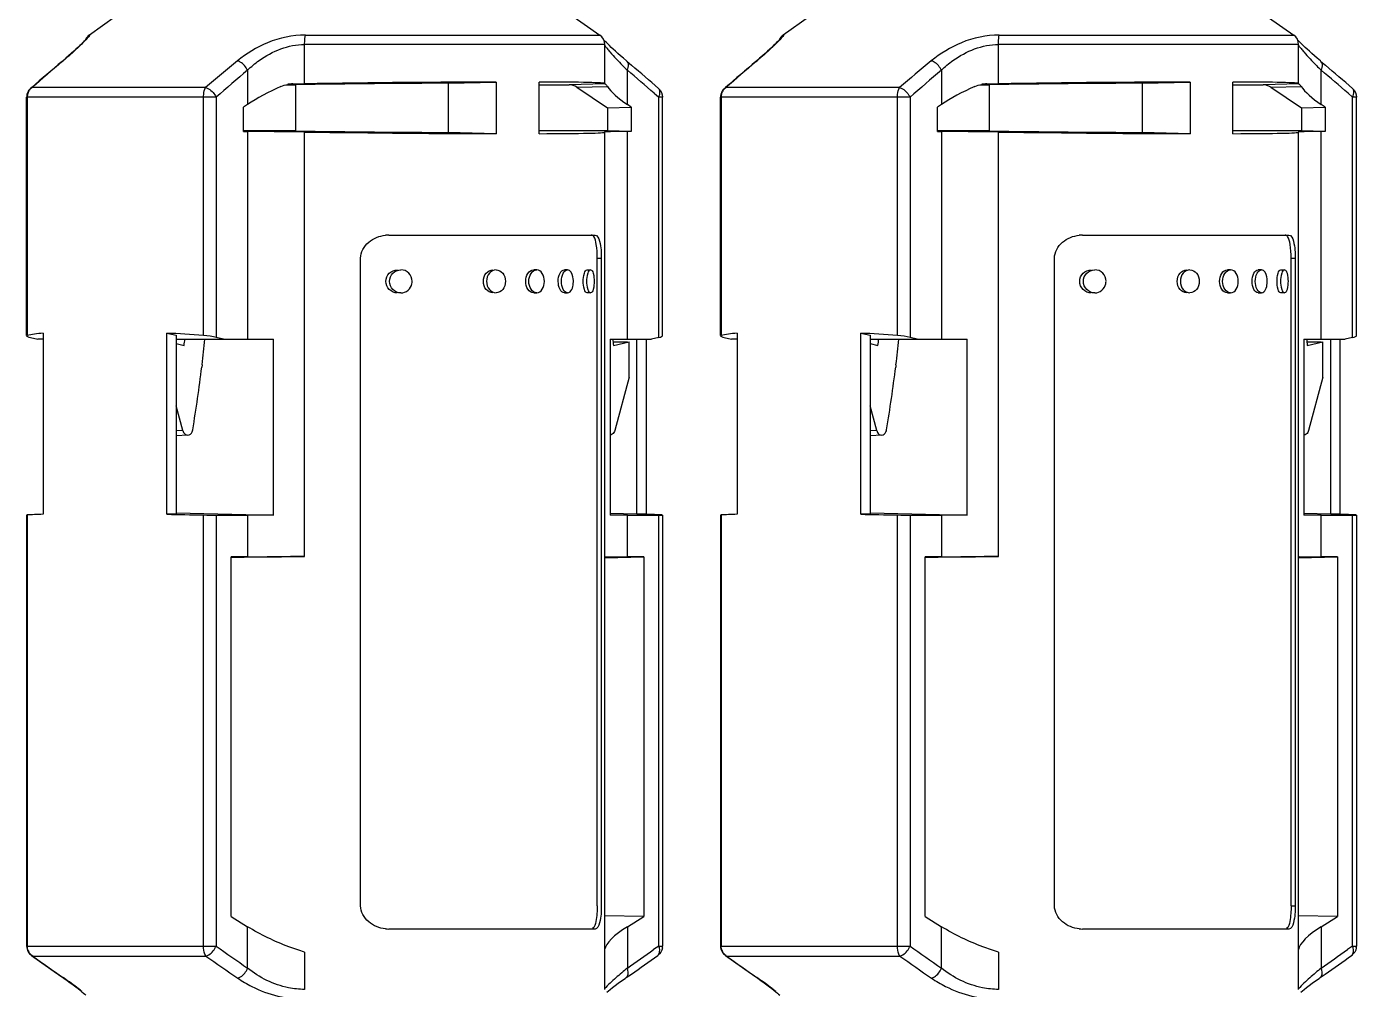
# Model space of a CAD drawing. Header units: millimetres. Extents: x 10297564 to 11610295, y -9287743 to -8409454.
# Drawn here: x 10533243 to 10534396, y -9104071 to -9103235 of the extents above; entities that cross this region are included whole.
import ezdxf

# ---------------------------------------------------------------- set-up
doc = ezdxf.new("R2010")
doc.units = ezdxf.units.MM
doc.header["$LTSCALE"] = 100
doc.layers.add('-0', color=7, linetype='Continuous')

# ---------------------------------------------------------------- blocks, each defined once
blk = doc.blocks.new('인버터 외형도')
at = {"layer": '-0', "linetype": 'Continuous'}
for p, q in [((123392.49, 33751.12), (123449.48, 33711.22)), ((123843.96, 33751.12), (123900.95, 33711.22)), ((123134.34, 33723.15), (123117.3, 33711.22)), ((123585.81, 33723.15), (123568.77, 33711.22)), ((123117.3, 33711.22), (123117.5, 33711.22)), ((123257.88, 33711.22), (123449.48, 33711.22)), ((123568.77, 33711.22), (123568.97, 33711.22)), ((123709.35, 33711.22), (123900.95, 33711.22)), ((123115.53, 33708.95), (123114.86, 33708.17)), ((123452.69, 33705.05), (123257.39, 33705.05)), ((123257.39, 33679.56), (123257.39, 33705.05)), ((123452.69, 33679.67), (123452.69, 33705.05)), ((123455.72, 33704.31), (123453.75, 33706.25)), ((123567, 33708.95), (123566.33, 33708.17)), ((123904.16, 33705.05), (123708.86, 33705.05)), ((123708.86, 33679.56), (123708.86, 33705.05)), ((123904.16, 33679.67), (123904.16, 33705.05)), ((123907.19, 33704.31), (123905.22, 33706.25)), ((123099.6, 33694.04), (123100.29, 33694.45)), ((123099.97, 33694.35), (123099.6, 33694.04)), ((123099.68, 33693.93), (123100.29, 33694.45)), ((123467.18, 33694.04), (123470.13, 33691.54)), ((123551.07, 33694.04), (123551.76, 33694.45)), ((123551.44, 33694.35), (123551.07, 33694.04)), ((123551.15, 33693.93), (123551.76, 33694.45)), ((123918.65, 33694.04), (123921.6, 33691.54)), ((123220.25, 33688.28), (123220.25, 33665.93)), ((123467.37, 33665.93), (123467.37, 33688.28)), ((123671.72, 33688.28), (123671.72, 33665.93)), ((123918.84, 33665.93), (123918.84, 33688.28)), ((123079.82, 33677.12), (123079.09, 33676.49)), ((123079.09, 33676.49), (123079.95, 33676.97)), ((123192.97, 33676.97), (123079.94, 33676.97)), ((123245.38, 33678.87), (123251.37, 33678.87)), ((123249.82, 33679.46), (123250.21, 33679.47)), ((123249.82, 33679.46), (123250.21, 33679.47)), ((123251.37, 33678.87), (123251.37, 33648.78)), ((123350.85, 33679.83), (123381.99, 33680.63)), ((123350.85, 33679.83), (123350.85, 33647.82)), ((123381.99, 33680.63), (123381.99, 33647.02)), ((123409.95, 33647.02), (123409.95, 33680.63)), ((123409.95, 33678.87), (123429.51, 33678.87)), ((123452.7, 33679.47), (123429.51, 33678.87)), ((123434.51, 33677.29), (123454.36, 33677.79)), ((123434.51, 33677.29), (123454.52, 33663.82)), ((123452.48, 33679.56), (123452.43, 33679.53)), ((123452.69, 33679.67), (123452.48, 33679.56)), ((123531.29, 33677.12), (123530.56, 33676.49)), ((123530.56, 33676.49), (123531.42, 33676.97)), ((123644.44, 33676.97), (123531.41, 33676.97)), ((123696.85, 33678.87), (123702.84, 33678.87)), ((123701.29, 33679.46), (123701.68, 33679.47)), ((123701.29, 33679.46), (123701.68, 33679.47)), ((123702.84, 33678.87), (123702.84, 33648.78)), ((123802.32, 33679.83), (123833.46, 33680.63)), ((123802.32, 33679.83), (123802.32, 33647.82)), ((123833.46, 33680.63), (123833.46, 33647.02)), ((123861.42, 33647.02), (123861.42, 33680.63)), ((123861.42, 33678.87), (123880.98, 33678.87)), ((123904.17, 33679.47), (123880.98, 33678.87)), ((123885.98, 33677.29), (123905.83, 33677.79)), ((123885.98, 33677.29), (123905.99, 33663.82)), ((123903.95, 33679.56), (123903.9, 33679.53)), ((123904.16, 33679.67), (123903.95, 33679.56)), ((123199.83, 33670.81), (123076.5, 33670.81)), ((123076.5, 33515.68), (123076.5, 33670.81)), ((123076.9, 33670.81), (123076.9, 33515.68)), ((123191.63, 33515.68), (123191.63, 33670.81)), ((123199.83, 33670.81), (123199.83, 33514.46)), ((123484.92, 33673.29), (123487.79, 33670.81)), ((123490.28, 33670.81), (123487.79, 33670.81)), ((123487.79, 33514.46), (123487.79, 33670.81)), ((123490.28, 33515.45), (123490.28, 33670.81)), ((123651.3, 33670.81), (123527.97, 33670.81)), ((123527.97, 33515.68), (123527.97, 33670.81)), ((123528.37, 33670.81), (123528.37, 33515.68)), ((123643.1, 33515.68), (123643.1, 33670.81)), ((123651.3, 33670.81), (123651.3, 33514.46)), ((123936.39, 33673.29), (123939.26, 33670.81)), ((123941.75, 33670.81), (123939.26, 33670.81)), ((123939.26, 33514.46), (123939.26, 33670.81)), ((123941.75, 33515.45), (123941.75, 33670.81)), ((123220.25, 33665.93), (123217.7, 33664.22)), ((123217.7, 33648.38), (123217.7, 33664.22)), ((123454.52, 33663.82), (123469.92, 33664.22)), ((123454.52, 33663.82), (123454.52, 33648.78)), ((123469.92, 33664.22), (123467.37, 33665.93)), ((123469.92, 33664.22), (123469.92, 33648.38)), ((123671.72, 33665.93), (123669.17, 33664.22)), ((123669.17, 33648.38), (123669.17, 33664.22)), ((123905.99, 33663.82), (123921.39, 33664.22)), ((123905.99, 33663.82), (123905.99, 33648.78)), ((123921.39, 33664.22), (123918.84, 33665.93)), ((123921.39, 33664.22), (123921.39, 33648.38)), ((123251.37, 33648.78), (123217.7, 33648.78)), ((123217.7, 33648.38), (123220.25, 33648.38)), ((123220.25, 33648.38), (123220.25, 33513.33)), ((123257.39, 33371.97), (123257.39, 33648.09)), ((123381.99, 33647.02), (123350.85, 33647.82)), ((123454.52, 33648.78), (123409.95, 33648.78)), ((123452.43, 33648.12), (123452.48, 33648.09)), ((123452.48, 33648.09), (123452.69, 33647.98)), ((123452.69, 33090.29), (123452.69, 33647.98)), ((123469.92, 33648.38), (123454.52, 33648.78)), ((123469.92, 33648.38), (123467.37, 33648.38)), ((123467.37, 33513.33), (123467.37, 33648.38)), ((123702.84, 33648.78), (123669.17, 33648.78)), ((123669.17, 33648.38), (123671.72, 33648.38)), ((123671.72, 33648.38), (123671.72, 33513.33)), ((123708.86, 33371.97), (123708.86, 33648.09)), ((123833.46, 33647.02), (123802.32, 33647.82)), ((123905.99, 33648.78), (123861.42, 33648.78)), ((123903.9, 33648.12), (123903.95, 33648.09)), ((123903.95, 33648.09), (123904.16, 33647.98)), ((123904.16, 33090.29), (123904.16, 33647.98)), ((123921.39, 33648.38), (123905.99, 33648.78)), ((123921.39, 33648.38), (123918.84, 33648.38)), ((123918.84, 33513.33), (123918.84, 33648.38)), ((123312.12, 33581.06), (123446.32, 33581.06)), ((123763.59, 33581.06), (123897.79, 33581.06)), ((123293.79, 33144.63), (123293.79, 33566.01)), ((123447.77, 33566.01), (123450.36, 33566.01)), ((123447.77, 33144.63), (123447.77, 33566.01)), ((123450.36, 33566.01), (123450.36, 33144.63)), ((123745.26, 33144.63), (123745.26, 33566.01)), ((123899.24, 33566.01), (123901.83, 33566.01)), ((123899.24, 33144.63), (123899.24, 33566.01)), ((123901.83, 33566.01), (123901.83, 33144.63)), ((123408.43, 33558.48), (123406.41, 33558.48)), ((123428.51, 33558.48), (123426.4, 33558.48)), ((123441.16, 33558.48), (123443.47, 33558.48)), ((123859.9, 33558.48), (123857.88, 33558.48)), ((123879.98, 33558.48), (123877.87, 33558.48)), ((123892.63, 33558.48), (123894.94, 33558.48)), ((123406.41, 33543.43), (123408.43, 33543.43)), ((123426.4, 33543.43), (123428.51, 33543.43)), ((123443.47, 33543.43), (123441.16, 33543.43)), ((123857.88, 33543.43), (123859.9, 33543.43)), ((123877.87, 33543.43), (123879.98, 33543.43)), ((123894.94, 33543.43), (123892.63, 33543.43)), ((123076.9, 33515.68), (123076.5, 33515.45)), ((123078.99, 33514.46), (123083.74, 33513.33)), ((123087.24, 33513.33), (123083.74, 33513.33)), ((123087.24, 33517.28), (123087.24, 33399.42)), ((123167.8, 33517.28), (123173.81, 33515.86)), ((123167.8, 33399.42), (123167.8, 33517.28)), ((123173.81, 33515.86), (123173.81, 33399.42)), ((123173.81, 33513.34), (123237.1, 33513.33)), ((123204.57, 33513.33), (123199.83, 33514.46)), ((123237.1, 33398.82), (123237.1, 33513.33)), ((123456.08, 33513.33), (123483.04, 33513.33)), ((123456.08, 33513.33), (123456.08, 33398.82)), ((123458.01, 33511.7), (123467.37, 33511.7)), ((123458.3, 33509.28), (123468.49, 33511.7)), ((123468.49, 33488.53), (123468.49, 33511.7)), ((123473.53, 33399.42), (123473.53, 33513.33)), ((123479.54, 33513.33), (123479.54, 33399.42)), ((123487.79, 33514.46), (123483.04, 33513.33)), ((123528.37, 33515.68), (123527.97, 33515.45)), ((123530.46, 33514.46), (123535.21, 33513.33)), ((123538.71, 33513.33), (123535.21, 33513.33)), ((123538.71, 33517.28), (123538.71, 33399.42)), ((123619.27, 33517.28), (123625.28, 33515.86)), ((123619.27, 33399.42), (123619.27, 33517.28)), ((123625.28, 33515.86), (123625.28, 33399.42)), ((123625.28, 33513.34), (123688.57, 33513.33)), ((123656.04, 33513.33), (123651.3, 33514.46)), ((123688.57, 33398.82), (123688.57, 33513.33)), ((123907.55, 33513.33), (123934.51, 33513.33)), ((123907.55, 33513.33), (123907.55, 33398.82)), ((123909.48, 33511.7), (123918.84, 33511.7)), ((123909.76, 33509.28), (123919.96, 33511.7)), ((123919.96, 33488.53), (123919.96, 33511.7)), ((123925, 33399.42), (123925, 33513.33)), ((123931.01, 33513.33), (123931.01, 33399.42)), ((123939.26, 33514.46), (123934.51, 33513.33)), ((123173.81, 33510.5), (123178.97, 33509.28)), ((123625.28, 33510.5), (123630.44, 33509.28)), ((123190.67, 33496.73), (123190.49, 33495.22)), ((123642.14, 33496.73), (123641.96, 33495.22)), ((123468.49, 33488.53), (123459.12, 33453.87)), ((123919.96, 33488.53), (123910.59, 33453.87)), ((123178.15, 33453.87), (123173.81, 33469.92)), ((123629.62, 33453.87), (123625.28, 33469.92)), ((123178.15, 33453.87), (123173.81, 33453.67)), ((123181.42, 33450.9), (123173.81, 33450.55)), ((123629.62, 33453.87), (123625.28, 33453.67)), ((123632.89, 33450.9), (123625.28, 33450.55)), ((123076.9, 33398.97), (123076.5, 33398.93)), ((123076.5, 33398.93), (123076.5, 33118.53)), ((123076.9, 33398.97), (123076.9, 33118.53)), ((123173.81, 33399.42), (123167.8, 33399.42)), ((123173.83, 33400.44), (123237.1, 33398.82)), ((123191.63, 33118.53), (123191.63, 33398.97)), ((123199.83, 33398.89), (123220.25, 33398.89)), ((123199.83, 33398.89), (123199.83, 33118.53)), ((123220.25, 33398.89), (123220.25, 33371.68)), ((123473.53, 33399.42), (123456.11, 33399.87)), ((123467.37, 33398.89), (123487.79, 33398.89)), ((123467.37, 33371.68), (123467.37, 33398.89)), ((123479.54, 33399.42), (123473.53, 33399.42)), ((123487.79, 33118.53), (123487.79, 33398.89)), ((123490.28, 33398.93), (123489.87, 33398.97)), ((123490.28, 33398.93), (123490.28, 33118.53)), ((123528.37, 33398.97), (123527.97, 33398.93)), ((123527.97, 33398.93), (123527.97, 33118.53)), ((123528.37, 33398.97), (123528.37, 33118.53)), ((123625.28, 33399.42), (123619.27, 33399.42)), ((123625.3, 33400.44), (123688.57, 33398.82)), ((123643.1, 33118.53), (123643.1, 33398.97)), ((123651.3, 33398.89), (123671.72, 33398.89)), ((123651.3, 33398.89), (123651.3, 33118.53)), ((123671.72, 33398.89), (123671.72, 33371.68)), ((123925, 33399.42), (123907.58, 33399.87)), ((123918.84, 33398.89), (123939.26, 33398.89)), ((123918.84, 33371.68), (123918.84, 33398.89)), ((123931.01, 33399.42), (123925, 33399.42)), ((123939.26, 33118.53), (123939.26, 33398.89)), ((123941.75, 33398.93), (123941.34, 33398.97)), ((123941.75, 33398.93), (123941.75, 33118.53)), ((123220.25, 33371.68), (123209.6, 33371.68)), ((123209.6, 33137.78), (123209.6, 33371.68)), ((123452.69, 33371.03), (123478.02, 33371.68)), ((123478.02, 33371.68), (123467.37, 33371.68)), ((123478.02, 33371.68), (123478.02, 33137.78)), ((123671.72, 33371.68), (123661.07, 33371.68)), ((123661.07, 33137.78), (123661.07, 33371.68)), ((123904.16, 33371.03), (123929.48, 33371.68)), ((123929.48, 33371.68), (123918.84, 33371.68)), ((123929.48, 33371.68), (123929.48, 33137.78)), ((123899.24, 33144.63), (123901.83, 33144.63)), ((123209.6, 33137.78), (123220.25, 33131.1)), ((123220.25, 33104.12), (123220.25, 33131.1)), ((123478.02, 33137.78), (123452.69, 33138.19)), ((123467.37, 33131.1), (123478.02, 33137.78)), ((123467.37, 33131.1), (123467.37, 33104.12)), ((123661.07, 33137.78), (123671.72, 33131.1)), ((123671.72, 33104.12), (123671.72, 33131.1)), ((123929.48, 33137.78), (123904.16, 33138.19)), ((123918.84, 33131.1), (123929.48, 33137.78)), ((123918.84, 33131.1), (123918.84, 33104.12)), ((123446.32, 33129.59), (123312.12, 33129.59)), ((123897.79, 33129.59), (123763.59, 33129.59)), ((123076.5, 33118.53), (123199.83, 33118.53)), ((123257.39, 33114.45), (123257.39, 33090.29)), ((123487.79, 33118.53), (123484.46, 33116.15)), ((123487.79, 33118.53), (123490.28, 33118.53)), ((123527.97, 33118.53), (123651.3, 33118.53)), ((123708.86, 33114.45), (123708.86, 33090.29)), ((123939.26, 33118.53), (123935.93, 33116.15)), ((123939.26, 33118.53), (123941.75, 33118.53)), ((123079.65, 33112.41), (123080.47, 33112.01)), ((123080.47, 33112.01), (123193.21, 33112.01)), ((123531.12, 33112.41), (123531.94, 33112.01)), ((123531.94, 33112.01), (123644.68, 33112.01)), ((123100.15, 33097.94), (123100.82, 33097.6)), ((123100.15, 33097.94), (123100.76, 33097.51)), ((123100.82, 33097.6), (123100.21, 33098.02)), ((123100.76, 33097.51), (123102.85, 33096.04)), ((123466.63, 33097.94), (123470.03, 33100.31)), ((123551.62, 33097.94), (123552.29, 33097.6)), ((123551.62, 33097.94), (123552.23, 33097.51)), ((123552.29, 33097.6), (123551.68, 33098.02)), ((123552.23, 33097.51), (123554.32, 33096.04)), ((123918.1, 33097.94), (123921.5, 33100.31)), ((123454.07, 33088.58), (123456.21, 33090.29)), ((123905.54, 33088.58), (123907.68, 33090.29))]:
    blk.add_line(p, q, dxfattribs=at)
for points in [[(123114.86, 33708.17), (123114.48, 33707.75), (123113.82, 33707.06), (123113.03, 33706.25), (123112.11, 33705.33), (123111.05, 33704.31), (123109.87, 33703.17), (123108.56, 33701.94), (123107.11, 33700.61), (123105.53, 33699.19), (123103.82, 33697.67)], [(123453.75, 33706.25), (123452.96, 33707.06), (123452.3, 33707.75), (123451.92, 33708.17)], [(123467.18, 33694.04), (123466.81, 33694.35), (123464.82, 33696.05), (123462.96, 33697.67), (123461.25, 33699.19), (123459.67, 33700.61), (123458.22, 33701.94), (123456.91, 33703.17), (123455.72, 33704.31)], [(123566.33, 33708.17), (123565.95, 33707.75), (123565.29, 33707.06), (123564.5, 33706.25), (123563.58, 33705.33), (123562.52, 33704.31), (123561.34, 33703.17), (123560.03, 33701.94), (123558.58, 33700.61), (123557, 33699.19), (123555.29, 33697.67)], [(123905.22, 33706.25), (123904.43, 33707.06), (123903.77, 33707.75), (123903.39, 33708.17)], [(123918.65, 33694.04), (123918.28, 33694.35), (123916.29, 33696.05), (123914.43, 33697.67), (123912.72, 33699.19), (123911.14, 33700.61), (123909.69, 33701.94), (123908.38, 33703.17), (123907.19, 33704.31)], [(123103.82, 33697.67), (123101.96, 33696.06), (123099.97, 33694.35)], [(123555.29, 33697.67), (123553.43, 33696.06), (123551.44, 33694.35)], [(123079.65, 33112.4), (123086.44, 33107.57), (123094.41, 33101.95), (123100.15, 33097.94)], [(123531.12, 33112.4), (123537.91, 33107.57), (123545.88, 33101.95), (123551.62, 33097.94)], [(123102.85, 33096.04), (123104.88, 33094.57), (123106.74, 33093.21), (123108.43, 33091.94), (123109.94, 33090.78), (123111.3, 33089.72), (123112.48, 33088.77), (123113.5, 33087.93), (123114.35, 33087.21), (123115.04, 33086.61)], [(123456.21, 33090.29), (123457.77, 33091.5), (123459.53, 33092.83), (123461.49, 33094.28), (123463.64, 33095.83), (123465.98, 33097.49), (123466.63, 33097.94)], [(123554.32, 33096.04), (123556.35, 33094.57), (123558.21, 33093.21), (123559.9, 33091.94), (123561.41, 33090.78), (123562.77, 33089.72), (123563.95, 33088.77), (123564.97, 33087.93), (123565.82, 33087.21), (123566.51, 33086.61)], [(123907.68, 33090.29), (123909.24, 33091.5), (123911, 33092.83), (123912.96, 33094.28), (123915.11, 33095.83), (123917.45, 33097.49), (123918.1, 33097.94)]]:
    blk.add_lwpolyline(points, dxfattribs=at)
for centre, radius, start, end in [((123121.61, 33705.05), 7.52, 124.99998, 155.19379), ((123445.17, 33705.05), 7.52, 0, 55.00002), ((123573.08, 33705.05), 7.52, 124.99998, 155.19379), ((123896.64, 33705.05), 7.52, 0, 55.00002), ((123014.62, 33804.97), 139.56, 314.38536, 314.98751), ((123121.85, 33705.01), 7.57, 143.37904, 150.20189), ((123466.09, 33804.97), 139.56, 314.38536, 314.98751), ((123573.32, 33705.01), 7.57, 143.37904, 150.20189), ((124416.02, 32134.8), 2040.63, 130.17362, 130.9044), ((124412.58, 32146.02), 2029.71, 130.30385, 131.03855), ((124417.49, 32250.42), 1880.03, 129.81721, 130.64186), ((124867.49, 32134.8), 2040.63, 130.17362, 130.9044), ((124864.05, 32146.02), 2029.71, 130.30385, 131.03855), ((124868.96, 32250.42), 1880.03, 129.81721, 130.64186), ((124525, 32142.83), 2022.57, 130.17284, 130.93431), ((123653.07, 33877.03), 264.78, 224.521, 225.46449), ((122157.15, 32136.44), 2030.98, 49.17457, 49.8258), ((122147.13, 32130.62), 2046.17, 49.06858, 49.71609), ((124976.47, 32142.83), 2022.57, 130.17284, 130.93431), ((124104.54, 33877.03), 264.78, 224.521, 225.46449), ((122608.62, 32136.44), 2030.98, 49.17457, 49.8258), ((122598.6, 32130.62), 2046.17, 49.06858, 49.71609), ((123084.05, 33670.78), 7.56, 137.94013, 145.80278), ((123084.02, 33670.81), 7.52, 130.95274, 137.95974), ((123250.14, 33657.83), 21.63, 97.72896, 100.14557), ((123250.29, 33656.79), 22.67, 95.9316, 97.73291), ((123250.45, 33655.03), 24.44, 91.48613, 95.89759), ((123535.52, 33670.78), 7.56, 137.94013, 145.80278), ((123535.49, 33670.81), 7.52, 130.95274, 137.95974), ((123701.61, 33657.83), 21.63, 97.72896, 100.14557), ((123701.75, 33656.79), 22.67, 95.9316, 97.73291), ((123701.92, 33655.03), 24.44, 91.48613, 95.89759), ((123084.91, 33670.8), 8.01, 162.75148, 179.91301), ((123084.01, 33670.82), 7.51, 145.83108, 154.64586), ((123536.38, 33670.8), 8.01, 162.75148, 179.91301), ((123535.48, 33670.82), 7.51, 145.83108, 154.64586), ((123312.12, 33560.36), 20.69, 90.01779, 96.05428), ((123763.59, 33560.36), 20.69, 90.01779, 96.05428), ((123319.67, 33550.96), 7.67, 348.41367, 359.96048), ((123771.14, 33550.96), 7.67, 348.41367, 359.96048), ((122781.9, 33558.09), 400.07, 352.99153, 353.5765), ((122201.77, 33617.5), 996.25, 353.03694, 353.99645), ((123855.65, 33558.13), 400.34, 186.42391, 187.0086), ((123233.37, 33558.09), 400.07, 352.99153, 353.5765), ((122653.24, 33617.5), 996.25, 353.03694, 353.99645), ((124307.12, 33558.13), 400.34, 186.42391, 187.0086), ((122210.79, 33616.35), 987.16, 350.55953, 352.95185), ((122662.26, 33616.35), 987.16, 350.55953, 352.95185), ((123312.12, 33150.31), 20.72, 263.99437, 269.98436), ((123763.59, 33150.31), 20.72, 263.99437, 269.98436), ((123084.03, 33118.53), 7.54, 179.98566, 210.12935), ((123084.69, 33118.49), 7.78, 198.20092, 208.3383), ((124347.14, 34722.94), 1972.43, 234.43165, 235.15773), ((122331.14, 34736.21), 1988.65, 304.8449, 305.44729), ((123482.74, 33118.53), 7.54, 350.95274, 0.01408), ((123535.5, 33118.53), 7.54, 179.98566, 210.12935), ((123536.16, 33118.49), 7.78, 198.20092, 208.3383), ((124798.61, 34722.94), 1972.43, 234.43165, 235.15773), ((122782.6, 34736.21), 1988.65, 304.8449, 305.44729), ((123934.21, 33118.53), 7.54, 350.95274, 0.01408), ((124235.02, 34721.43), 1980.72, 234.3454, 235.04535), ((124259.71, 34616.75), 1844.36, 234.67238, 235.45406), ((122331.37, 34728.78), 1987.08, 304.96192, 305.56598), ((124686.49, 34721.43), 1980.72, 234.3454, 235.04535), ((124711.18, 34616.75), 1844.36, 234.67238, 235.45406), ((122782.84, 34728.78), 1987.08, 304.96192, 305.56598), ((123617.76, 32918.73), 238.72, 129.05184, 130.19686), ((124069.23, 32918.73), 238.72, 129.05184, 130.19686)]:
    blk.add_arc(centre, radius, start, end, dxfattribs=at)
for centre, major_axis, ratio, start_param, end_param in [((123250.46, 33667.11), (44.85, 19.08), 0.270365, 1.644981, 2.189344), ((123250.46, 33680.06), (45.15, 0.53), 0.01297, -1.576436, -1.416778), ((123283.39, 33677.69), (124.15, 1.45), 0.01297, 0.996205, 1.831472), ((123283.39, 33677.69), (169.3, 1.98), 0.01297, 0.948948, 1.724815), ((123283.39, 33677.69), (169.3, 1.98), 0.01297, -0.000152, 0.726266), ((123429.5, 33663.82), (0.01, 15.05), 0.743145, -0.463211, 0.000376), ((123497.58, 33680.06), (45.15, 0.53), 0.01297, -3.042097, -3.031536), ((123497.58, 33667.11), (44.81, -17.82), 0.310322, -2.725388, -2.181025), ((123701.93, 33667.11), (44.85, 19.08), 0.270365, 1.644981, 2.189344), ((123701.93, 33680.06), (45.15, 0.53), 0.01297, -1.576436, -1.416778), ((123734.86, 33677.69), (124.15, 1.45), 0.01297, 0.996205, 1.831472), ((123734.86, 33677.69), (169.3, 1.98), 0.01297, 0.948948, 1.724815), ((123734.86, 33677.69), (169.3, 1.98), 0.01297, -0.000152, 0.726266), ((123880.97, 33663.82), (0.01, 15.05), 0.743145, -0.463211, 0.000376), ((123949.05, 33680.06), (45.15, 0.53), 0.01297, -3.042097, -3.031536), ((123949.05, 33667.11), (44.81, -17.82), 0.310322, -2.725388, -2.181025), ((123250.46, 33647.59), (45.15, -0.53), 0.01297, 1.416778, 2.303986), ((123283.39, 33649.96), (124.15, -1.45), 0.01297, -1.831472, -0.996205), ((123283.39, 33649.96), (169.3, -1.98), 0.01297, -1.724815, -0.948948), ((123283.39, 33649.96), (169.3, -1.98), 0.01297, -0.726266, 0.000152), ((123497.58, 33647.59), (45.15, -0.53), 0.01297, 8.587171, 9.42493), ((123701.93, 33647.59), (45.15, -0.53), 0.01297, 1.416778, 2.303986), ((123734.86, 33649.96), (124.15, -1.45), 0.01297, -1.831472, -0.996205), ((123734.86, 33649.96), (169.3, -1.98), 0.01297, -1.724815, -0.948948), ((123734.86, 33649.96), (169.3, -1.98), 0.01297, -0.726266, 0.000152), ((123949.05, 33647.59), (45.15, -0.53), 0.01297, 8.587171, 9.42493), ((123084.02, 33514.46), (7.52, -1), 0.115967, 3.156999, 3.994756), ((123283.39, 33480.3), (218.18, -28.99), 0.115967, 2.703446, 2.827696), ((123283.39, 33480.3), (218.18, -28.99), 0.115967, 2.020223, 2.144473), ((123194.79, 33514.46), (7.52, -1), 0.115967, 0.853164, 2.020223), ((123482.75, 33514.46), (7.52, 1), 0.115967, -0.853164, -0.015407), ((123535.49, 33514.46), (7.52, -1), 0.115967, 3.156999, 3.994756), ((123734.86, 33480.3), (218.18, -28.99), 0.115967, 2.703446, 2.827696), ((123734.86, 33480.3), (218.18, -28.99), 0.115967, 2.020223, 2.144473), ((123646.26, 33514.46), (7.52, -1), 0.115967, 0.853164, 2.020223), ((123934.22, 33514.46), (7.52, 1), 0.115967, -0.853164, -0.015407), ((123283.39, 33400.47), (218.21, 2.55), 0.01297, 2.687889, 2.812139), ((123283.39, 33400.47), (218.21, -2.55), 0.01297, -2.128916, -2.004666), ((123194.79, 33399.02), (7.52, -0.09), 0.01297, -2.004666, -0.837607), ((123250.46, 33398.1), (45.15, -0.53), 0.01297, 1.871369, 2.303986), ((123497.58, 33398.1), (45.15, -0.53), 0.01297, 2.303986, 2.736603), ((123283.39, 33400.47), (218.21, -2.55), 0.01297, 0.329453, 0.453703), ((123482.75, 33399.02), (7.52, -0.09), 0.01297, -0.837607, 0.000151), ((123734.86, 33400.47), (218.21, 2.55), 0.01297, 2.687889, 2.812139), ((123734.86, 33400.47), (218.21, -2.55), 0.01297, -2.128916, -2.004666), ((123646.26, 33399.02), (7.52, -0.09), 0.01297, -2.004666, -0.837607), ((123701.93, 33398.1), (45.15, -0.53), 0.01297, 1.871369, 2.303986), ((123949.05, 33398.1), (45.15, -0.53), 0.01297, 2.303986, 2.736603), ((123734.86, 33400.47), (218.21, -2.55), 0.01297, 0.329453, 0.453703), ((123934.22, 33399.02), (7.52, -0.09), 0.01297, -0.837607, 0.000151), ((123283.39, 33370.11), (169.3, 1.98), 0.01297, 1.724815, 2.022101), ((123250.46, 33372.47), (45.15, 0.53), 0.01297, -2.303986, -1.416778), ((123497.58, 33372.47), (45.15, 0.53), 0.01297, -3.074724, -2.303986), ((123734.86, 33370.11), (169.3, 1.98), 0.01297, 1.724815, 2.022101), ((123701.93, 33372.47), (45.15, 0.53), 0.01297, -2.303986, -1.416778), ((123949.05, 33372.47), (45.15, 0.53), 0.01297, -3.074724, -2.303986), ((123497.58, 33130.23), (44.89, 16.55), 0.290595, 2.197128, 2.964601), ((123949.05, 33130.23), (44.89, 16.55), 0.290595, 2.197128, 2.964601)]:
    blk.add_ellipse(centre, major_axis=major_axis, ratio=ratio, start_param=start_param, end_param=end_param, dxfattribs=at)
for points, knots in [([(123117.5, 33711.22), (123117.61, 33711.21), (123117.22, 33710.4), (123116.06, 33709.31), (123114.46, 33707.45), (123113.28, 33706.27)], [0, 0, 0, 0, 0.052363, 0.238674, 1, 1, 1, 1]), ([(123257.88, 33711.22), (123249.51, 33711.2), (123233.37, 33707.77), (123219.59, 33699.2), (123213.63, 33694.45)], [0, 0, 0, 0, 0.5235, 1, 1, 1, 1]), ([(123257.39, 33705.05), (123257.39, 33705.62), (123257.43, 33707.68), (123257.56, 33709.76), (123257.88, 33711.22)], [0, 0, 0, 0, 0.276224, 1, 1, 1, 1]), ([(123568.97, 33711.22), (123569.08, 33711.21), (123568.69, 33710.4), (123567.53, 33709.31), (123565.93, 33707.45), (123564.75, 33706.27)], [0, 0, 0, 0, 0.052363, 0.238674, 1, 1, 1, 1]), ([(123709.35, 33711.22), (123700.98, 33711.2), (123684.84, 33707.77), (123671.06, 33699.2), (123665.1, 33694.45)], [0, 0, 0, 0, 0.5235, 1, 1, 1, 1]), ([(123708.86, 33705.05), (123708.86, 33705.62), (123708.9, 33707.68), (123709.03, 33709.76), (123709.35, 33711.22)], [0, 0, 0, 0, 0.276224, 1, 1, 1, 1]), ([(123112.24, 33705.24), (123111.42, 33704.44), (123107.55, 33700.73), (123103.5, 33697.19), (123100.29, 33694.45)], [0, 0, 0, 0, 0.212642, 1, 1, 1, 1]), ([(123220.25, 33688.28), (123222.58, 33690.58), (123233.02, 33699.46), (123246.91, 33705.05), (123257.39, 33705.05)], [0, 0, 0, 0, 0.237832, 1, 1, 1, 1]), ([(123452.72, 33704.41), (123452.8, 33704.28), (123453.29, 33703.58), (123453.82, 33702.91), (123454.26, 33702.37)], [0, 0, 0, 0, 0.182806, 1, 1, 1, 1]), ([(123454.26, 33702.37), (123454.85, 33701.63), (123458.06, 33697.85), (123461.46, 33694.23), (123464.28, 33691.37)], [0, 0, 0, 0, 0.189697, 1, 1, 1, 1]), ([(123563.71, 33705.24), (123562.89, 33704.44), (123559.02, 33700.73), (123554.97, 33697.19), (123551.76, 33694.45)], [0, 0, 0, 0, 0.212642, 1, 1, 1, 1]), ([(123671.72, 33688.28), (123674.05, 33690.58), (123684.49, 33699.46), (123698.38, 33705.05), (123708.86, 33705.05)], [0, 0, 0, 0, 0.237832, 1, 1, 1, 1]), ([(123904.19, 33704.41), (123904.27, 33704.28), (123904.76, 33703.58), (123905.29, 33702.91), (123905.73, 33702.37)], [0, 0, 0, 0, 0.182806, 1, 1, 1, 1]), ([(123905.73, 33702.37), (123906.32, 33701.63), (123909.53, 33697.85), (123912.93, 33694.23), (123915.75, 33691.37)], [0, 0, 0, 0, 0.189697, 1, 1, 1, 1]), ([(123220.25, 33688.28), (123219.24, 33690.45), (123217.07, 33692.95), (123214.28, 33694.26), (123213.63, 33694.45)], [0, 0, 0, 0, 0.780104, 1, 1, 1, 1]), ([(123467.37, 33688.28), (123467.62, 33688.83), (123468.32, 33690.61), (123468.24, 33693.14), (123467.19, 33694.03)], [0, 0, 0, 0, 0.304166, 1, 1, 1, 1]), ([(123671.72, 33688.28), (123670.71, 33690.45), (123668.54, 33692.95), (123665.75, 33694.26), (123665.1, 33694.45)], [0, 0, 0, 0, 0.780104, 1, 1, 1, 1]), ([(123918.84, 33688.28), (123919.09, 33688.83), (123919.79, 33690.61), (123919.71, 33693.14), (123918.66, 33694.03)], [0, 0, 0, 0, 0.304166, 1, 1, 1, 1]), ([(123191.63, 33670.81), (123191.63, 33671.4), (123191.74, 33673.51), (123192.2, 33675.67), (123192.97, 33676.97)], [0, 0, 0, 0, 0.282248, 1, 1, 1, 1]), ([(123192.97, 33676.97), (123193.65, 33676.8), (123196.53, 33675.52), (123198.78, 33672.99), (123199.83, 33670.81)], [0, 0, 0, 0, 0.224942, 1, 1, 1, 1]), ([(123452.7, 33679.47), (123452.77, 33679.46), (123453.18, 33679.3), (123453.47, 33678.96), (123453.7, 33678.68)], [0, 0, 0, 0, 0.150118, 1, 1, 1, 1]), ([(123487.79, 33670.81), (123488.06, 33671.37), (123488.77, 33673.12), (123488.69, 33675.62), (123487.68, 33676.49)], [0, 0, 0, 0, 0.316344, 1, 1, 1, 1]), ([(123643.1, 33670.81), (123643.1, 33671.4), (123643.21, 33673.51), (123643.66, 33675.67), (123644.44, 33676.97)], [0, 0, 0, 0, 0.282248, 1, 1, 1, 1]), ([(123644.44, 33676.97), (123645.12, 33676.8), (123648, 33675.52), (123650.25, 33672.99), (123651.3, 33670.81)], [0, 0, 0, 0, 0.224942, 1, 1, 1, 1]), ([(123904.17, 33679.47), (123904.24, 33679.46), (123904.65, 33679.3), (123904.94, 33678.96), (123905.17, 33678.68)], [0, 0, 0, 0, 0.150118, 1, 1, 1, 1]), ([(123939.26, 33670.81), (123939.53, 33671.37), (123940.24, 33673.12), (123940.16, 33675.62), (123939.15, 33676.49)], [0, 0, 0, 0, 0.316344, 1, 1, 1, 1]), ([(123293.79, 33566.01), (123293.79, 33569.89), (123298.26, 33577.68), (123306.03, 33580.53), (123309.94, 33580.94)], [0, 0, 0, 0, 0.497288, 1, 1, 1, 1]), ([(123446.32, 33581.06), (123447.96, 33581.06), (123450.43, 33574.23), (123450.36, 33569.72), (123450.36, 33566.01)], [0, 0, 0, 0, 0.305985, 1, 1, 1, 1]), ([(123745.26, 33566.01), (123745.26, 33569.89), (123749.73, 33577.68), (123757.5, 33580.53), (123761.41, 33580.94)], [0, 0, 0, 0, 0.497288, 1, 1, 1, 1]), ([(123897.79, 33581.06), (123899.43, 33581.06), (123901.9, 33574.23), (123901.83, 33569.72), (123901.83, 33566.01)], [0, 0, 0, 0, 0.305985, 1, 1, 1, 1]), ([(123447.77, 33566.01), (123447.77, 33569.01), (123447.49, 33573.71), (123446.53, 33578.66), (123445.47, 33580.1)], [0, 0, 0, 0, 0.626461, 1, 1, 1, 1]), ([(123899.24, 33566.01), (123899.24, 33569.01), (123898.96, 33573.71), (123898, 33578.66), (123896.94, 33580.1)], [0, 0, 0, 0, 0.626461, 1, 1, 1, 1]), ([(123317.7, 33543.43), (123315.81, 33543.43), (123311.84, 33545.08), (123309.47, 33550.96), (123311.85, 33556.83), (123315.82, 33558.48), (123317.71, 33558.48)], [0, 0, 0, 0, 0.248368, 0.499996, 0.751627, 1, 1, 1, 1]), ([(123320.03, 33543.43), (123318.14, 33543.43), (123314.2, 33545.1), (123311.87, 33550.96), (123314.19, 33556.82), (123318.15, 33558.48), (123320.03, 33558.48)], [0, 0, 0, 0, 0.247967, 0.499812, 0.751801, 1, 1, 1, 1]), ([(123327.34, 33550.96), (123327.34, 33552.87), (123325.84, 33556.83), (123321.91, 33558.48), (123320.03, 33558.48)], [0, 0, 0, 0, 0.504749, 1, 1, 1, 1]), ([(123379.94, 33543.43), (123378.31, 33543.43), (123374.78, 33545.41), (123373.13, 33550.96), (123374.78, 33556.5), (123378.31, 33558.48), (123379.94, 33558.48)], [0, 0, 0, 0, 0.232746, 0.499972, 0.767201, 1, 1, 1, 1]), ([(123381.97, 33558.48), (123380.34, 33558.48), (123376.81, 33556.5), (123375.17, 33550.96), (123376.81, 33545.42), (123380.34, 33543.43), (123381.97, 33543.43)], [0, 0, 0, 0, 0.232601, 0.499976, 0.76734, 1, 1, 1, 1]), ([(123381.97, 33558.48), (123383.58, 33558.48), (123387.07, 33556.47), (123388.54, 33550.96), (123387.08, 33545.44), (123383.58, 33543.43), (123381.97, 33543.43)], [0, 0, 0, 0, 0.231123, 0.499901, 0.768786, 1, 1, 1, 1]), ([(123406.41, 33543.43), (123403.36, 33543.43), (123399.08, 33550.96), (123403.36, 33558.48), (123406.41, 33558.48)], [0, 0, 0, 0, 0.499966, 1, 1, 1, 1]), ([(123408.43, 33543.43), (123405.39, 33543.43), (123401.09, 33550.96), (123405.39, 33558.48), (123408.43, 33558.48)], [0, 0, 0, 0, 0.499873, 1, 1, 1, 1]), ([(123408.43, 33543.43), (123411.44, 33543.43), (123415.35, 33550.96), (123411.44, 33558.48), (123408.43, 33558.48)], [0, 0, 0, 0, 0.499972, 1, 1, 1, 1]), ([(123426.4, 33543.43), (123425.22, 33543.43), (123422.77, 33546.17), (123422.19, 33550.96), (123422.77, 33555.74), (123425.22, 33558.48), (123426.4, 33558.48)], [0, 0, 0, 0, 0.197043, 0.499833, 0.802821, 1, 1, 1, 1]), ([(123428.51, 33543.43), (123427.32, 33543.43), (123424.86, 33546.17), (123424.27, 33550.95), (123424.85, 33555.75), (123427.32, 33558.48), (123428.51, 33558.48)], [0, 0, 0, 0, 0.197673, 0.499776, 0.802163, 1, 1, 1, 1]), ([(123428.51, 33543.43), (123429.66, 33543.43), (123431.67, 33545.78), (123432.28, 33549.64), (123432.31, 33554.05), (123430.44, 33558.48), (123428.51, 33558.48)], [0, 0, 0, 0, 0.196719, 0.423255, 0.670588, 1, 1, 1, 1]), ([(123441.16, 33543.43), (123440.22, 33543.43), (123438.8, 33546.77), (123438.48, 33550.96), (123438.8, 33555.15), (123440.22, 33558.48), (123441.16, 33558.48)], [0, 0, 0, 0, 0.171799, 0.500072, 0.828291, 1, 1, 1, 1]), ([(123443.47, 33558.48), (123442.52, 33558.48), (123441.05, 33555.17), (123440.73, 33550.96), (123441.05, 33546.75), (123442.52, 33543.43), (123443.47, 33543.43)], [0, 0, 0, 0, 0.17302, 0.499814, 0.826731, 1, 1, 1, 1]), ([(123443.47, 33558.48), (123444.39, 33558.48), (123445.67, 33555.08), (123445.82, 33550.96), (123445.67, 33546.83), (123444.38, 33543.43), (123443.47, 33543.43)], [0, 0, 0, 0, 0.169737, 0.499908, 0.830342, 1, 1, 1, 1]), ([(123769.17, 33543.43), (123767.28, 33543.43), (123763.31, 33545.08), (123760.94, 33550.96), (123763.32, 33556.83), (123767.29, 33558.48), (123769.18, 33558.48)], [0, 0, 0, 0, 0.248368, 0.499996, 0.751627, 1, 1, 1, 1]), ([(123771.5, 33543.43), (123769.61, 33543.43), (123765.67, 33545.1), (123763.34, 33550.96), (123765.66, 33556.82), (123769.62, 33558.48), (123771.5, 33558.48)], [0, 0, 0, 0, 0.247967, 0.499812, 0.751801, 1, 1, 1, 1]), ([(123778.81, 33550.96), (123778.81, 33552.87), (123777.31, 33556.83), (123773.38, 33558.48), (123771.5, 33558.48)], [0, 0, 0, 0, 0.504749, 1, 1, 1, 1]), ([(123831.41, 33543.43), (123829.78, 33543.43), (123826.25, 33545.41), (123824.6, 33550.96), (123826.25, 33556.5), (123829.78, 33558.48), (123831.41, 33558.48)], [0, 0, 0, 0, 0.232746, 0.499972, 0.767201, 1, 1, 1, 1]), ([(123833.44, 33558.48), (123831.81, 33558.48), (123828.28, 33556.5), (123826.64, 33550.96), (123828.28, 33545.42), (123831.81, 33543.43), (123833.44, 33543.43)], [0, 0, 0, 0, 0.232601, 0.499976, 0.76734, 1, 1, 1, 1]), ([(123833.44, 33558.48), (123835.05, 33558.48), (123838.54, 33556.47), (123840.01, 33550.96), (123838.55, 33545.44), (123835.05, 33543.43), (123833.44, 33543.43)], [0, 0, 0, 0, 0.231123, 0.499901, 0.768786, 1, 1, 1, 1]), ([(123857.88, 33543.43), (123854.83, 33543.43), (123850.55, 33550.96), (123854.83, 33558.48), (123857.88, 33558.48)], [0, 0, 0, 0, 0.499966, 1, 1, 1, 1]), ([(123859.9, 33543.43), (123856.86, 33543.43), (123852.56, 33550.96), (123856.85, 33558.48), (123859.9, 33558.48)], [0, 0, 0, 0, 0.499873, 1, 1, 1, 1]), ([(123859.9, 33543.43), (123862.91, 33543.43), (123866.82, 33550.96), (123862.91, 33558.48), (123859.9, 33558.48)], [0, 0, 0, 0, 0.499972, 1, 1, 1, 1]), ([(123877.87, 33543.43), (123876.69, 33543.43), (123874.24, 33546.17), (123873.66, 33550.96), (123874.24, 33555.74), (123876.69, 33558.48), (123877.87, 33558.48)], [0, 0, 0, 0, 0.197043, 0.499833, 0.802821, 1, 1, 1, 1]), ([(123879.98, 33543.43), (123878.79, 33543.43), (123876.33, 33546.17), (123875.74, 33550.95), (123876.32, 33555.75), (123878.79, 33558.48), (123879.98, 33558.48)], [0, 0, 0, 0, 0.197673, 0.499776, 0.802163, 1, 1, 1, 1]), ([(123879.98, 33543.43), (123881.13, 33543.43), (123883.14, 33545.78), (123883.75, 33549.64), (123883.78, 33554.05), (123881.91, 33558.48), (123879.98, 33558.48)], [0, 0, 0, 0, 0.196719, 0.423255, 0.670588, 1, 1, 1, 1]), ([(123892.63, 33543.43), (123891.69, 33543.43), (123890.27, 33546.77), (123889.95, 33550.96), (123890.27, 33555.15), (123891.69, 33558.48), (123892.63, 33558.48)], [0, 0, 0, 0, 0.171799, 0.500072, 0.828291, 1, 1, 1, 1]), ([(123894.94, 33558.48), (123893.99, 33558.48), (123892.52, 33555.17), (123892.2, 33550.96), (123892.52, 33546.75), (123893.99, 33543.43), (123894.94, 33543.43)], [0, 0, 0, 0, 0.17302, 0.499814, 0.826731, 1, 1, 1, 1]), ([(123894.94, 33558.48), (123895.86, 33558.48), (123897.14, 33555.08), (123897.29, 33550.96), (123897.14, 33546.83), (123895.85, 33543.43), (123894.94, 33543.43)], [0, 0, 0, 0, 0.169737, 0.499908, 0.830342, 1, 1, 1, 1]), ([(123320.03, 33543.43), (123321.67, 33543.43), (123325.08, 33544.65), (123326.85, 33547.79), (123327.19, 33549.42)], [0, 0, 0, 0, 0.496088, 1, 1, 1, 1]), ([(123771.5, 33543.43), (123773.14, 33543.43), (123776.55, 33544.65), (123778.32, 33547.79), (123778.66, 33549.42)], [0, 0, 0, 0, 0.496088, 1, 1, 1, 1]), ([(123178.15, 33453.87), (123178.26, 33453.44), (123178.79, 33452.02), (123180.33, 33450.85), (123181.42, 33450.9)], [0, 0, 0, 0, 0.290467, 1, 1, 1, 1]), ([(123181.42, 33450.9), (123182.58, 33450.96), (123184.08, 33452.39), (123184.5, 33453.96), (123184.58, 33454.43)], [0, 0, 0, 0, 0.709394, 1, 1, 1, 1]), ([(123459.12, 33453.87), (123459.01, 33453.46), (123458.5, 33452.1), (123457.12, 33450.95), (123456.08, 33450.9)], [0, 0, 0, 0, 0.287634, 1, 1, 1, 1]), ([(123629.62, 33453.87), (123629.73, 33453.44), (123630.26, 33452.02), (123631.8, 33450.85), (123632.89, 33450.9)], [0, 0, 0, 0, 0.290467, 1, 1, 1, 1]), ([(123632.89, 33450.9), (123634.05, 33450.96), (123635.55, 33452.39), (123635.97, 33453.96), (123636.05, 33454.43)], [0, 0, 0, 0, 0.709394, 1, 1, 1, 1]), ([(123910.59, 33453.87), (123910.48, 33453.46), (123909.97, 33452.1), (123908.59, 33450.95), (123907.55, 33450.9)], [0, 0, 0, 0, 0.287634, 1, 1, 1, 1]), ([(123309.95, 33129.7), (123306.04, 33130.11), (123298.26, 33132.96), (123293.79, 33140.75), (123293.79, 33144.63)], [0, 0, 0, 0, 0.502891, 1, 1, 1, 1]), ([(123447.77, 33144.63), (123447.77, 33141.25), (123447.45, 33136.5), (123446.2, 33130.71), (123444.72, 33129.82)], [0, 0, 0, 0, 0.661888, 1, 1, 1, 1]), ([(123450.36, 33144.63), (123450.36, 33140.92), (123450.43, 33136.4), (123447.96, 33129.59), (123446.32, 33129.59)], [0, 0, 0, 0, 0.694228, 1, 1, 1, 1]), ([(123761.42, 33129.7), (123757.51, 33130.11), (123749.73, 33132.96), (123745.26, 33140.75), (123745.26, 33144.63)], [0, 0, 0, 0, 0.502891, 1, 1, 1, 1]), ([(123899.24, 33144.63), (123899.24, 33141.25), (123898.92, 33136.5), (123897.67, 33130.71), (123896.19, 33129.82)], [0, 0, 0, 0, 0.661888, 1, 1, 1, 1]), ([(123901.83, 33144.63), (123901.83, 33140.92), (123901.9, 33136.4), (123899.43, 33129.59), (123897.79, 33129.59)], [0, 0, 0, 0, 0.694228, 1, 1, 1, 1]), ([(123257.39, 33114.45), (123253.95, 33115.53), (123241.13, 33120.03), (123228.7, 33125.79), (123220.25, 33131.1)], [0, 0, 0, 0, 0.265541, 1, 1, 1, 1]), ([(123708.86, 33114.45), (123705.42, 33115.53), (123692.6, 33120.03), (123680.17, 33125.79), (123671.72, 33131.1)], [0, 0, 0, 0, 0.265541, 1, 1, 1, 1]), ([(123078.4, 33113.9), (123078.3, 33114.04), (123078.1, 33114.34), (123077.92, 33114.64), (123077.84, 33114.8)], [0, 0, 0, 0, 0.498845, 1, 1, 1, 1]), ([(123193.2, 33112.01), (123192.94, 33112.38), (123191.91, 33114.4), (123191.63, 33116.73), (123191.63, 33118.53)], [0, 0, 0, 0, 0.201349, 1, 1, 1, 1]), ([(123193.2, 33112.01), (123193.88, 33112.17), (123196.8, 33113.5), (123198.92, 33116.24), (123199.83, 33118.53)], [0, 0, 0, 0, 0.221062, 1, 1, 1, 1]), ([(123487.13, 33112.4), (123487.49, 33112.66), (123488.9, 33114.41), (123488.42, 33116.94), (123487.79, 33118.52)], [0, 0, 0, 0, 0.205473, 1, 1, 1, 1]), ([(123529.87, 33113.9), (123529.77, 33114.04), (123529.57, 33114.34), (123529.39, 33114.64), (123529.31, 33114.8)], [0, 0, 0, 0, 0.498845, 1, 1, 1, 1]), ([(123644.67, 33112.01), (123644.41, 33112.38), (123643.38, 33114.4), (123643.1, 33116.73), (123643.1, 33118.53)], [0, 0, 0, 0, 0.201349, 1, 1, 1, 1]), ([(123644.67, 33112.01), (123645.35, 33112.17), (123648.27, 33113.5), (123650.39, 33116.24), (123651.3, 33118.53)], [0, 0, 0, 0, 0.221062, 1, 1, 1, 1]), ([(123938.6, 33112.4), (123938.96, 33112.66), (123940.37, 33114.41), (123939.88, 33116.94), (123939.26, 33118.52)], [0, 0, 0, 0, 0.205473, 1, 1, 1, 1]), ([(123112.44, 33088.98), (123111.64, 33089.62), (123107.85, 33092.59), (123103.93, 33095.41), (123100.82, 33097.6)], [0, 0, 0, 0, 0.212061, 1, 1, 1, 1]), ([(123213.83, 33097.6), (123214.48, 33097.77), (123217.31, 33099.13), (123219.38, 33101.84), (123220.25, 33104.12)], [0, 0, 0, 0, 0.215519, 1, 1, 1, 1]), ([(123213.83, 33097.6), (123216.78, 33095.64), (123230.12, 33087.7), (123245.97, 33083.65), (123257.97, 33083.77)], [0, 0, 0, 0, 0.227807, 1, 1, 1, 1]), ([(123257.39, 33090.29), (123253.88, 33090.29), (123240.53, 33091.72), (123227.9, 33097.91), (123220.25, 33104.12)], [0, 0, 0, 0, 0.262712, 1, 1, 1, 1]), ([(123463.69, 33101.07), (123461.11, 33098.89), (123457.41, 33095.44), (123453.53, 33092.03), (123452.56, 33090.61)], [0, 0, 0, 0, 0.662169, 1, 1, 1, 1]), ([(123466.63, 33097.94), (123467, 33098.2), (123468.44, 33099.94), (123467.98, 33102.51), (123467.37, 33104.12)], [0, 0, 0, 0, 0.205102, 1, 1, 1, 1]), ([(123563.91, 33088.98), (123563.11, 33089.62), (123559.32, 33092.59), (123555.4, 33095.41), (123552.29, 33097.6)], [0, 0, 0, 0, 0.212061, 1, 1, 1, 1]), ([(123665.3, 33097.6), (123665.95, 33097.77), (123668.78, 33099.13), (123670.85, 33101.84), (123671.72, 33104.12)], [0, 0, 0, 0, 0.215519, 1, 1, 1, 1]), ([(123665.3, 33097.6), (123668.25, 33095.64), (123681.59, 33087.7), (123697.44, 33083.65), (123709.44, 33083.77)], [0, 0, 0, 0, 0.227807, 1, 1, 1, 1]), ([(123708.86, 33090.29), (123705.35, 33090.29), (123692, 33091.72), (123679.37, 33097.91), (123671.72, 33104.12)], [0, 0, 0, 0, 0.262712, 1, 1, 1, 1]), ([(123915.16, 33101.07), (123912.58, 33098.89), (123908.88, 33095.44), (123905, 33092.03), (123904.03, 33090.61)], [0, 0, 0, 0, 0.662169, 1, 1, 1, 1]), ([(123918.1, 33097.94), (123918.47, 33098.2), (123919.91, 33099.94), (123919.45, 33102.51), (123918.84, 33104.12)], [0, 0, 0, 0, 0.205102, 1, 1, 1, 1])]:
    blk.add_open_spline(points, degree=3, knots=knots, dxfattribs=at)
for points in [[(123115.77, 33709.53), (123116.25, 33710.17), (123116.84, 33710.76), (123117.5, 33711.22)], [(123567.24, 33709.53), (123567.72, 33710.17), (123568.31, 33710.76), (123568.97, 33711.22)], [(123079.95, 33676.97), (123079.32, 33676.51), (123078.76, 33675.94), (123078.31, 33675.3)], [(123241.99, 33677.79), (123243.37, 33678.41), (123244.84, 33678.85), (123246.33, 33679.11)], [(123453.7, 33678.68), (123453.94, 33678.4), (123454.16, 33678.1), (123454.36, 33677.79)], [(123487.68, 33676.49), (123489.26, 33675.13), (123490.28, 33672.89), (123490.28, 33670.8)], [(123531.42, 33676.97), (123530.79, 33676.51), (123530.23, 33675.94), (123529.78, 33675.3)], [(123693.46, 33677.79), (123694.84, 33678.41), (123696.31, 33678.85), (123697.8, 33679.11)], [(123905.17, 33678.68), (123905.41, 33678.4), (123905.63, 33678.1), (123905.83, 33677.79)], [(123939.15, 33676.49), (123940.73, 33675.13), (123941.75, 33672.89), (123941.75, 33670.8)], [(123077.22, 33674.03), (123076.75, 33673.04), (123076.5, 33671.91), (123076.5, 33670.8)], [(123078.31, 33675.3), (123077.86, 33674.65), (123077.5, 33673.93), (123077.26, 33673.17)], [(123528.69, 33674.03), (123528.22, 33673.04), (123527.97, 33671.91), (123527.97, 33670.8)], [(123529.78, 33675.3), (123529.33, 33674.65), (123528.97, 33673.93), (123528.73, 33673.17)], [(123445.47, 33580.1), (123445.11, 33580.59), (123444.53, 33581.06), (123443.93, 33581.06)], [(123896.94, 33580.1), (123896.58, 33580.59), (123896, 33581.06), (123895.4, 33581.06)], [(123077.3, 33116.06), (123077.04, 33116.85), (123076.9, 33117.69), (123076.9, 33118.53)], [(123077.52, 33114.75), (123078.05, 33113.83), (123078.79, 33113.02), (123079.65, 33112.41)], [(123080.47, 33112.01), (123079.66, 33112.47), (123078.96, 33113.15), (123078.4, 33113.9)], [(123490.19, 33117.34), (123489.88, 33115.43), (123488.71, 33113.53), (123487.13, 33112.4)], [(123528.77, 33116.06), (123528.51, 33116.85), (123528.37, 33117.69), (123528.37, 33118.53)], [(123528.99, 33114.75), (123529.52, 33113.83), (123530.26, 33113.02), (123531.12, 33112.41)], [(123531.94, 33112.01), (123531.13, 33112.47), (123530.43, 33113.15), (123529.87, 33113.9)], [(123941.66, 33117.34), (123941.35, 33115.43), (123940.18, 33113.53), (123938.6, 33112.4)]]:
    blk.add_open_spline(points, degree=3, dxfattribs=at)

msp = doc.modelspace()

# ---------------------------------------------------------------- block references
at = {"xscale": 1.333333333333333, "yscale": 1.333333333333333, "zscale": 1.333333333333333}
msp.add_blockref('인버터 외형도', (10369140.6, -9148191), dxfattribs=at)

doc.saveas('drawing.dxf')
